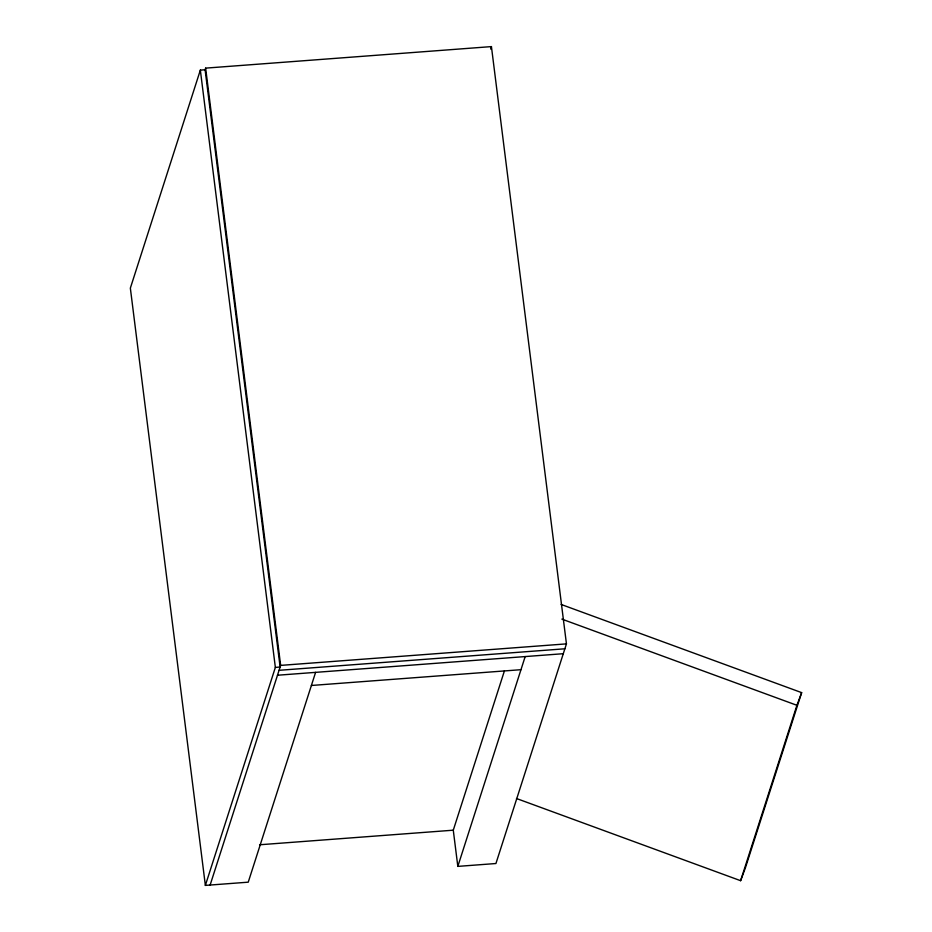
<?xml version="1.0" encoding="UTF-8"?>
<svg xmlns="http://www.w3.org/2000/svg" width="932" height="932" viewBox="0 0 932 932"><rect width="100%" height="100%" fill="white"/><g stroke="black" fill="none" stroke-linecap="round" stroke-linejoin="round"><path stroke-width="1.4" d="M504.422 670.889L453.278 830.191L457.822 866.387L495.929 863.521L566.446 643.872L491.432 46.6L205.634 68.129L205.11 69.76L200.345 70.121L130.352 288.128L205.366 885.4L248.238 882.173L315.599 672.356M205.366 885.4L275.359 667.394L200.345 70.121M210.131 885.039L280.649 665.39L205.634 68.129M490.64 49.058L491.432 46.6M457.822 866.387L525.182 656.571M516.468 798.503L740.614 880.693L796.918 705.303L801.648 692.627L561.111 604.437M801.648 692.627L745.344 868.018L740.614 880.693M280.649 665.39L566.446 643.872M275.359 667.394L280.124 667.032L205.11 69.76M279.076 670.306L564.874 648.788M277.491 675.234L563.289 653.705M311.393 685.474L520.976 669.689M259.585 844.776L453.278 830.191M561.845 619.104L796.918 705.303"/></g></svg>
